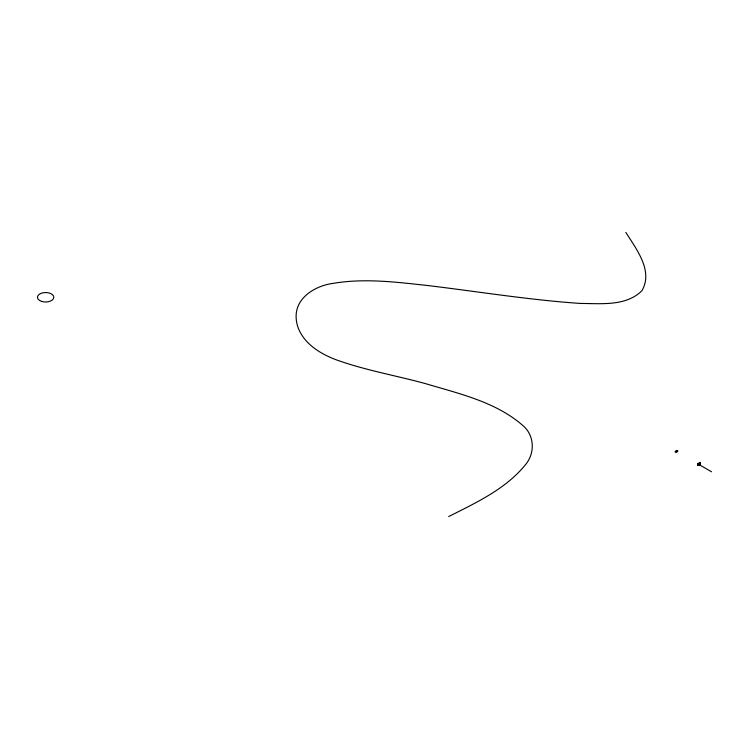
<?xml version="1.0" encoding="UTF-8"?>
<svg xmlns="http://www.w3.org/2000/svg" width="749" height="749" viewBox="0 0 749 749"><rect width="100%" height="100%" fill="white"/><g stroke="black" fill="none" stroke-linecap="round" stroke-linejoin="round"><path stroke-width="1.12" d="M676.225 452.059L675.645 452.396A1.638 0.946 0 0 1 675.645 451.057A1.638 0.946 0 0 1 677.967 451.057C674.503 450.832 677.311 453.211 677.424 451.413M697.656 463.762L699.969 462.423A1.638 0.946 0 0 1 699.969 463.762A1.638 0.946 0 0 1 699.969 465.101A1.638 0.946 0 0 1 697.656 465.101L697.656 463.762A1.638 0.946 0 0 0 699.969 463.762L699.969 462.423M697.656 465.101L698.227 464.764M448.66 516.585C476.327 502.56 506.127 488.9 525.948 464.118C534.908 452.986 534.486 436.283 523.86 426.396C496.634 402.007 459.483 393.796 425.357 383.591C395.818 375.492 365.437 370.296 336.554 359.923C321.433 354.268 306.013 345.195 299.038 329.944A92.82 53.591 0 0 1 296.201 318.54C294.535 298.139 315.16 285.697 332.996 283.403C364.248 278.038 396.109 282.083 427.342 285.491C478.396 291.614 529.234 299.965 580.569 303.448C601.082 303.476 626.061 306.519 641.912 290.706C653.568 270.838 636.126 248.865 625.846 232.415M699.791 464.998L711.55 471.786M41.467 301.341A8.192 4.728 0 0 0 53.825 297.325A8.192 4.728 0 0 0 41.626 293.149A8.192 4.728 0 0 0 41.467 301.341"/></g></svg>
